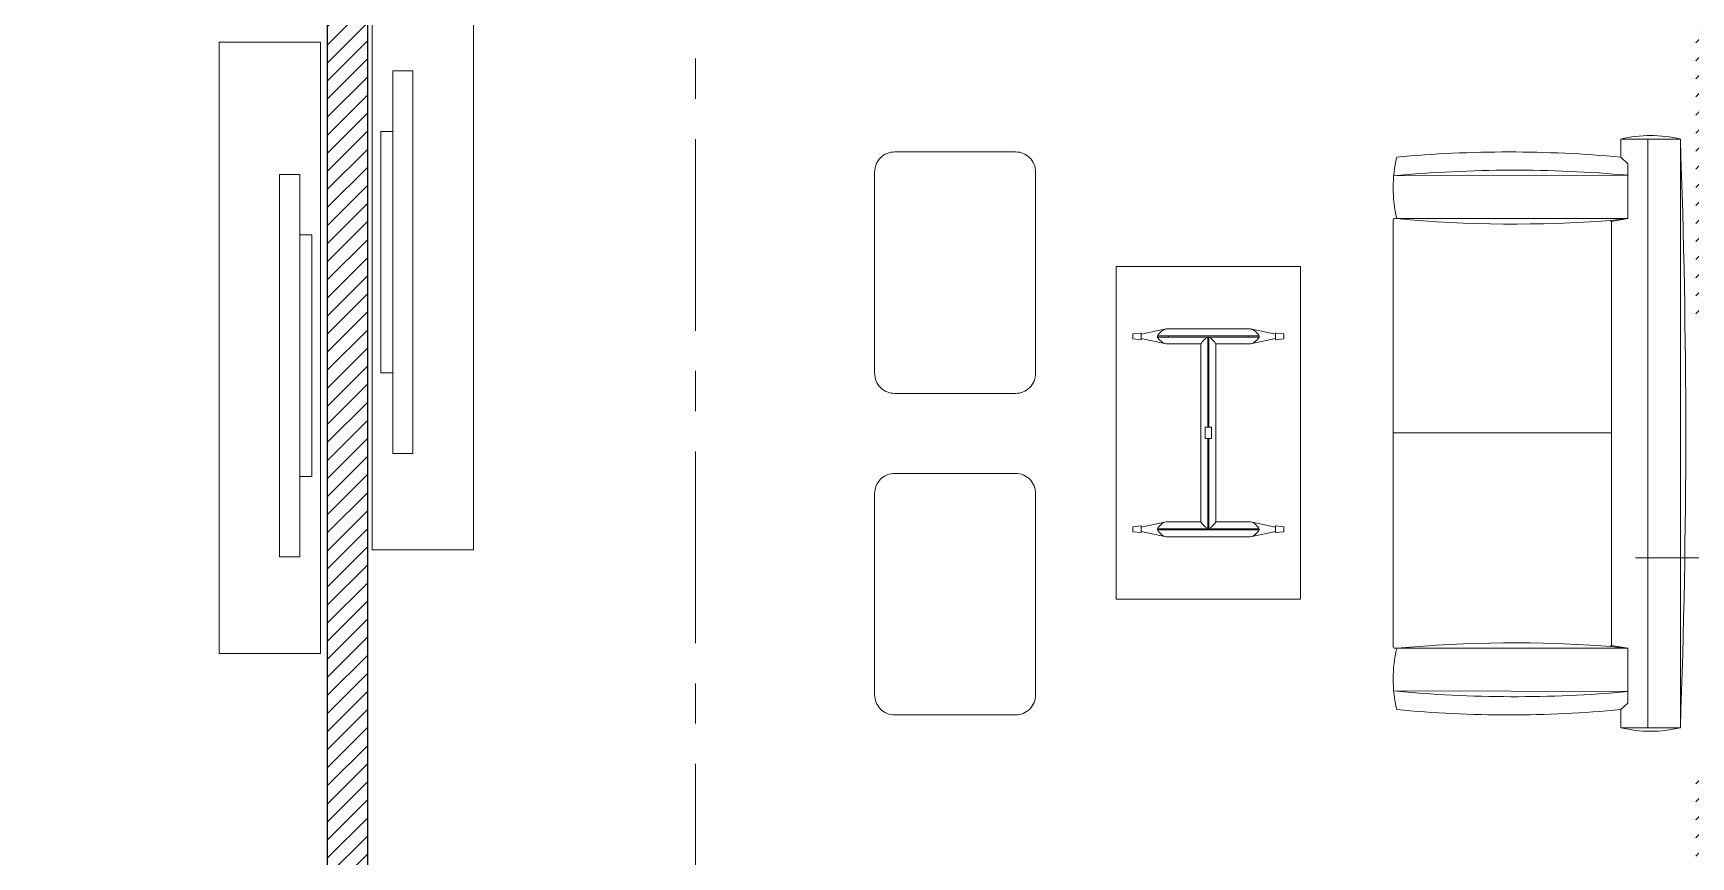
# Model space of a CAD drawing. Header units: millimetres. Extents: x 5985 to 6342, y 1020 to 1088.
# Drawn here: x 6253.232 to 6257.35, y 1070.867 to 1072.914 of the extents above; entities that cross this region are included whole.
import ezdxf

# ---------------------------------------------------------------- set-up
doc = ezdxf.new("R2010")
doc.units = ezdxf.units.MM
doc.linetypes.add('CENTER', pattern=[50.8, 31.75, -6.35, 6.35, -6.35])
for name, color, linetype, lineweight in [('07_CIVIL VISTAS MEDIA', 251, 'Continuous', 5), ('10_CIVIL EJES', 230, 'CENTER', 15), ('COLUMNAS_EJES', 252, 'Continuous', 9), ('MISC MUEBLES', 143, 'Continuous', 9)]:
    doc.layers.add(name, color=color, linetype=linetype, lineweight=lineweight)
doc.layers.add('Paredes', color=250, linetype='Continuous')

# ---------------------------------------------------------------- blocks, each defined once
blk = doc.blocks.new('Ejes de la columna')
at = {"layer": 'COLUMNAS_EJES'}
for p, q in [((0, -0.5), (0, 0.5)), ((-0.5, 0), (0.5, 0))]:
    blk.add_line(p, q, dxfattribs=at)

msp = doc.modelspace()

# ---------------------------------------------------------------- hatches: boundary and pattern name
at = {"layer": '07_CIVIL VISTAS MEDIA'}
h = msp.add_hatch(dxfattribs=at)
h.set_pattern_fill('ANSI31', color=18, scale=0.01)
h.set_pattern_definition([(45, (5306.23185, 1146.36072), (-0.0224506403, 0.0224506403), [])])
h.paths.add_polyline_path([(6255.0635, 1076.2347), (6253.9631, 1076.2347), (6253.9631, 1075.2347), (6254.0631, 1075.2347), (6254.0631, 1076.0347), (6255.0635, 1076.0347)])
h.paths.add_polyline_path([(6257.5631, 1074.4599), (6257.3631, 1074.4599), (6257.3631, 1072.185), (6257.5631, 1072.185)])
h.paths.add_polyline_path([(6261.3816, 1070.7347), (6260.9631, 1070.7347), (6260.9631, 1072.9774), (6260.9521, 1072.9774, -0.414214), (6260.9474, 1072.9822), (6260.9474, 1073.0538), (6260.9569, 1073.0538), (6260.9569, 1072.987), (6260.9631, 1072.987), (6260.9631, 1073.8347), (6260.8631, 1073.8347), (6260.8631, 1070.7347), (6259.8146, 1070.7347), (6259.8146, 1070.4347), (6261.3816, 1070.4347)])
h.paths.add_polyline_path([(6259.9746, 1070.5947), (6259.9746, 1070.6347), (6261.2216, 1070.6347), (6261.2216, 1070.5947)], flags=16)
h.paths.add_polyline_path([(6258.2146, 1070.7347), (6257.5631, 1070.7347), (6257.5631, 1071.085), (6257.3631, 1071.085), (6257.3631, 1070.7347), (6256.6476, 1070.7347), (6256.6476, 1070.4347), (6258.2146, 1070.4347)])
h.paths.add_polyline_path([(6258.0546, 1070.6347), (6258.0546, 1070.5947), (6256.7876, 1070.5947), (6256.7876, 1070.6347)], flags=16)
h.paths.add_polyline_path([(6253.1631, 1076.2347), (6252.9631, 1076.2347), (6252.9631, 1076.0347), (6253.0631, 1076.0347), (6253.0631, 1075.2347), (6253.1631, 1075.2347)])
h.paths.add_polyline_path([(6253.1454, 1075.4187), (6253.1561, 1075.4187), (6253.1561, 1075.3381, -1), (6253.1454, 1075.3381)], flags=16)
h.paths.add_polyline_path([(6251.9631, 1076.2347), (6249.6635, 1076.2347), (6249.6635, 1076.0347), (6250.9631, 1076.0347), (6250.9631, 1075.0599), (6251.1631, 1075.0599), (6251.1631, 1076.0347), (6251.9631, 1076.0347)])
h.paths.add_polyline_path([(6248.6635, 1076.2347), (6247.5631, 1076.2347), (6247.5631, 1075.2347), (6247.6631, 1075.2347), (6247.6631, 1076.0347), (6248.6635, 1076.0347)])
h.paths.add_polyline_path([(6246.7631, 1076.2347), (6246.5631, 1076.2347), (6246.5631, 1076.0347), (6246.6631, 1076.0347), (6246.6631, 1075.2347), (6246.7631, 1075.2347), (6246.7631, 1075.3328), (6246.7508, 1075.3328, -0.414214), (6246.7454, 1075.3381), (6246.7454, 1075.4187), (6246.7561, 1075.4187), (6246.7561, 1075.3435), (6246.7631, 1075.3435)])
h.paths.add_polyline_path([(6248.7136, 1070.7347), (6247.6631, 1070.7347), (6247.6631, 1073.8347), (6247.5631, 1073.8347), (6247.5631, 1072.987), (6247.5692, 1072.987), (6247.5692, 1073.0538), (6247.5788, 1073.0538), (6247.5788, 1072.9822, -0.414214), (6247.574, 1072.9774), (6247.5631, 1072.9774), (6247.5631, 1070.7347), (6247.1466, 1070.7347), (6247.1466, 1070.4347), (6248.7136, 1070.4347)])
h.paths.add_polyline_path([(6248.5536, 1070.6347), (6248.5536, 1070.5947), (6247.3066, 1070.5947), (6247.3066, 1070.6347)], flags=16)
h = msp.add_hatch(dxfattribs=at)
h.set_pattern_fill('ANSI31', color=18, scale=0.01)
h.set_pattern_definition([(45, (5139.747855, 1251.152985), (-0.0224506403, 0.0224506403), [])])
h.paths.add_polyline_path([(6254.0631, 1073.8347), (6253.9631, 1073.8347), (6253.9631, 1070.7347), (6253.4806, 1070.7347), (6253.4806, 1070.6347), (6253.4806, 1070.4347), (6254.8776, 1070.4347), (6254.8776, 1070.5947), (6253.6406, 1070.5947), (6253.6406, 1070.6347), (6254.8776, 1070.6347), (6254.8776, 1070.7347), (6254.0631, 1070.7347)])
h.paths.add_polyline_path([(6255.0476, 1070.7347), (6254.8776, 1070.7347), (6254.8776, 1070.6347), (6254.8876, 1070.6347), (6254.8876, 1070.5947), (6254.8776, 1070.5947), (6254.8776, 1070.4347), (6255.0476, 1070.4347)])

# ---------------------------------------------------------------- linework, layer by layer
at = {"layer": '10_CIVIL EJES', "ltscale": 0.015}
msp.add_line((6254.8776, 1078.8605), (6254.8776, 1061.1801), dxfattribs=at)
at = {"layer": 'MISC MUEBLES'}
for p, q in [((6257.1762, 1072.6502), (6257.1762, 1072.6053)), ((6257.3244, 1072.6502), (6257.1762, 1072.6502)), ((6257.2436, 1072.6502), (6257.2436, 1071.1878)), ((6257.3244, 1072.6502), (6257.3244, 1071.1878)), ((6257.1762, 1072.6053), (6257.1942, 1072.589)), ((6257.1942, 1072.589), (6257.1942, 1072.4527)), ((6256.612, 1072.5589), (6257.1942, 1072.5604)), ((6256.6107, 1072.45), (6256.6107, 1072.3543)), ((6256.6196, 1072.4527), (6256.6133, 1072.4527)), ((6257.1942, 1072.4527), (6256.6196, 1072.4527)), ((6257.1502, 1072.4482), (6257.1942, 1072.4527)), ((6257.1942, 1072.4527), (6257.1529, 1072.4455)), ((6257.1529, 1072.4455), (6257.1529, 1071.3925)), ((6256.6107, 1071.388), (6256.6107, 1072.3817)), ((6255.9225, 1072.3339), (6255.9225, 1071.9204)), ((6256.3807, 1072.3339), (6255.9225, 1072.3339)), ((6256.3807, 1072.3339), (6256.3807, 1071.9204)), ((6255.9637, 1072.16), (6255.9637, 1072.1653)), ((6255.9637, 1072.16), (6255.9637, 1072.1547)), ((6255.9646, 1072.1664), (6255.984, 1072.1683)), ((6256.0468, 1072.1788), (6255.9851, 1072.1656)), ((6255.9851, 1072.1673), (6255.9851, 1072.16)), ((6255.9851, 1072.1527), (6255.9851, 1072.16)), ((6256.0255, 1072.1616), (6256.1516, 1072.1616)), ((6256.0255, 1072.1585), (6256.0255, 1072.1616)), ((6256.0255, 1072.1585), (6256.1516, 1072.1585)), ((6256.0468, 1072.1788), (6256.1516, 1072.1788)), ((6256.0528, 1072.1585), (6256.0528, 1072.1616)), ((6256.1501, 1071.9343), (6256.1501, 1072.1585)), ((6256.2564, 1072.1788), (6256.1516, 1072.1788)), ((6256.2777, 1072.1616), (6256.1516, 1072.1616)), ((6256.2777, 1072.1585), (6256.1516, 1072.1585)), ((6256.1531, 1071.9343), (6256.1531, 1072.1585)), ((6256.2504, 1072.1585), (6256.2504, 1072.1616)), ((6256.2564, 1072.1788), (6256.3181, 1072.1656)), ((6256.2777, 1072.1585), (6256.2777, 1072.1616)), ((6256.3181, 1072.1673), (6256.3181, 1072.16)), ((6256.3181, 1072.1527), (6256.3181, 1072.16)), ((6256.3386, 1072.1664), (6256.3192, 1072.1683)), ((6256.3395, 1072.16), (6256.3395, 1072.1653)), ((6256.3395, 1072.16), (6256.3395, 1072.1547)), ((6255.9646, 1072.1537), (6255.984, 1072.1517)), ((6256.0468, 1072.1412), (6255.9851, 1072.1545)), ((6256.1328, 1072.1412), (6256.0468, 1072.1412)), ((6256.1328, 1071.9204), (6256.1328, 1072.1412)), ((6256.1704, 1071.9204), (6256.1704, 1072.1412)), ((6256.2564, 1072.1412), (6256.1704, 1072.1412)), ((6256.2564, 1072.1412), (6256.3181, 1072.1545)), ((6256.3386, 1072.1537), (6256.3192, 1072.1517)), ((6255.9225, 1071.5069), (6255.9225, 1071.9204)), ((6256.1328, 1071.9204), (6256.1328, 1071.6996)), ((6256.1439, 1071.9204), (6256.1439, 1071.9343)), ((6256.1593, 1071.9343), (6256.1439, 1071.9343)), ((6256.1439, 1071.9204), (6256.1439, 1071.9065)), ((6256.1593, 1071.9204), (6256.1593, 1071.9343)), ((6256.1593, 1071.9204), (6256.1593, 1071.9065)), ((6256.1704, 1071.9204), (6256.1704, 1071.6996)), ((6256.3807, 1071.5069), (6256.3807, 1071.9204)), ((6257.1529, 1071.9204), (6256.6107, 1071.9204)), ((6256.6107, 1071.9204), (6257.1529, 1071.9204)), ((6257.1529, 1071.9204), (6256.6107, 1071.9204)), ((6256.1593, 1071.9065), (6256.1439, 1071.9065)), ((6256.1501, 1071.9065), (6256.1501, 1071.6823)), ((6256.1531, 1071.9065), (6256.1531, 1071.6823)), ((6255.9637, 1071.6808), (6255.9637, 1071.6861)), ((6255.9637, 1071.6808), (6255.9637, 1071.6755)), ((6255.9646, 1071.6872), (6255.984, 1071.6891)), ((6255.9646, 1071.6744), (6255.984, 1071.6725)), ((6256.0468, 1071.6996), (6255.9851, 1071.6863)), ((6255.9851, 1071.6881), (6255.9851, 1071.6808)), ((6255.9851, 1071.6735), (6255.9851, 1071.6808)), ((6256.0468, 1071.662), (6255.9851, 1071.6753)), ((6256.0255, 1071.6823), (6256.1516, 1071.6823)), ((6256.0255, 1071.6823), (6256.0255, 1071.6793)), ((6256.0255, 1071.6793), (6256.1516, 1071.6793)), ((6256.1328, 1071.6996), (6256.0468, 1071.6996)), ((6256.0528, 1071.6823), (6256.0528, 1071.6793)), ((6256.2777, 1071.6823), (6256.1516, 1071.6823)), ((6256.2777, 1071.6793), (6256.1516, 1071.6793)), ((6256.2564, 1071.6996), (6256.1704, 1071.6996)), ((6256.2504, 1071.6823), (6256.2504, 1071.6793)), ((6256.2564, 1071.6996), (6256.3181, 1071.6863)), ((6256.2564, 1071.662), (6256.3181, 1071.6753)), ((6256.2777, 1071.6823), (6256.2777, 1071.6793)), ((6256.3181, 1071.6881), (6256.3181, 1071.6808)), ((6256.3181, 1071.6735), (6256.3181, 1071.6808)), ((6256.3386, 1071.6872), (6256.3192, 1071.6891)), ((6256.3386, 1071.6744), (6256.3192, 1071.6725)), ((6256.3395, 1071.6808), (6256.3395, 1071.6861)), ((6256.3395, 1071.6808), (6256.3395, 1071.6755)), ((6256.0468, 1071.662), (6256.1516, 1071.662)), ((6256.2564, 1071.662), (6256.1516, 1071.662)), ((6256.3807, 1071.5069), (6255.9225, 1071.5069)), ((6256.6107, 1071.388), (6256.6107, 1071.4837)), ((6256.6107, 1071.388), (6256.6107, 1071.4563)), ((6256.6196, 1071.3853), (6256.6133, 1071.3853)), ((6257.1942, 1071.3853), (6256.6196, 1071.3853)), ((6257.1502, 1071.3898), (6257.1942, 1071.3853)), ((6257.1942, 1071.3853), (6257.1529, 1071.3925)), ((6257.1942, 1071.249), (6257.1942, 1071.3853)), ((6256.612, 1071.2791), (6257.1942, 1071.2776)), ((6257.1762, 1071.2327), (6257.1942, 1071.249)), ((6257.1762, 1071.1878), (6257.1762, 1071.2327)), ((6257.3244, 1071.1878), (6257.1762, 1071.1878))]:
    msp.add_line(p, q, dxfattribs=at)
for points in [[(6254.3255, 1071.6299), (6254.0741, 1071.6299), (6254.0741, 1073.1482), (6254.3255, 1073.1482)], [(6253.6939, 1071.3725), (6253.9454, 1071.3725), (6253.9454, 1072.8908), (6253.6939, 1072.8908)], [(6254.1754, 1072.8195), (6254.1754, 1071.8695), (6254.1254, 1071.8695), (6254.1254, 1072.8195)], [(6254.1254, 1072.6695), (6254.1254, 1072.0695), (6254.0954, 1072.0695), (6254.0954, 1072.6695)], [(6253.8441, 1072.5621), (6253.8441, 1071.6121), (6253.8941, 1071.6121), (6253.8941, 1072.5621)], [(6253.8941, 1072.4121), (6253.8941, 1071.8121), (6253.9241, 1071.8121), (6253.9241, 1072.4121)]]:
    msp.add_lwpolyline(points, close=True, dxfattribs=at)
for points in [[(6255.3225, 1072.5684), (6255.3225, 1072.0684, 0.414214), (6255.3725, 1072.0184), (6255.6725, 1072.0184, 0.414214), (6255.7225, 1072.0684), (6255.7225, 1072.5684, 0.414214), (6255.6725, 1072.6184), (6255.3725, 1072.6184, 0.414214)], [(6255.3225, 1071.7696), (6255.3225, 1071.2696, 0.414214), (6255.3725, 1071.2196), (6255.6725, 1071.2196, 0.414214), (6255.7225, 1071.2696), (6255.7225, 1071.7696, 0.414214), (6255.6725, 1071.8196), (6255.3725, 1071.8196, 0.414214)]]:
    msp.add_lwpolyline(points, format="xyb", close=True, dxfattribs=at)
for centre, radius, start, end in [((6257.2503, 1072.3492), 0.31, 76.1775, 103.8225), ((6256.8979, 1069.6574), 2.961, 84.6069, 95.3931), ((6237.4808, 1071.919), 19.857, 357.88978, 2.11022), ((6256.9395, 1072.529), 0.3288, 166.5803, 193.4197), ((6256.9113, 1069.4055), 3.1676, 84.8766, 95.4221), ((6256.6133, 1072.45), 0.00269, 90, 180), ((6256.9114, 1075.6068), 3.1676, 264.7149, 274.3203), ((6257.1502, 1072.4455), 0.00269, 0, 94.3203), ((6255.9647, 1072.1653), 0.00103, 95.8292, 180), ((6255.9841, 1072.1673), 0.00103, 0, 95.8292), ((6256.0579, 1072.1432), 0.0373, 107.3525, 150.4786), ((6256.0579, 1072.1769), 0.0373, 209.5214, 252.6475), ((6256.1747, 1072.1165), 0.0486, 120.4898, 149.5102), ((6256.1285, 1072.1165), 0.0486, 30.4898, 59.5102), ((6256.2453, 1072.1432), 0.0373, 29.5214, 72.6475), ((6256.2453, 1072.1769), 0.0373, 287.3525, 330.4786), ((6256.3191, 1072.1673), 0.00103, 84.1708, 180), ((6256.3385, 1072.1653), 0.00103, 0, 84.1708), ((6255.9647, 1072.1547), 0.00103, 180, 264.1708), ((6255.9841, 1072.1527), 0.00103, 264.1708, 0), ((6256.3191, 1072.1527), 0.00103, 180, 275.8292), ((6256.3385, 1072.1547), 0.00103, 275.8292, 0), ((6255.9647, 1071.6861), 0.00103, 95.8292, 180), ((6255.9647, 1071.6755), 0.00103, 180, 264.1708), ((6255.9841, 1071.6881), 0.00103, 0, 95.8292), ((6255.9841, 1071.6735), 0.00103, 264.1708, 0), ((6256.0579, 1071.6639), 0.0373, 107.3525, 150.4786), ((6256.0579, 1071.6977), 0.0373, 209.5214, 252.6475), ((6256.1747, 1071.7243), 0.0486, 210.4898, 239.5102), ((6256.1285, 1071.7243), 0.0486, 300.4898, 329.5102), ((6256.2453, 1071.6639), 0.0373, 29.5214, 72.6475), ((6256.2453, 1071.6977), 0.0373, 287.3525, 330.4786), ((6256.3191, 1071.6881), 0.00103, 84.1708, 180), ((6256.3191, 1071.6735), 0.00103, 180, 275.8292), ((6256.3385, 1071.6861), 0.00103, 0, 84.1708), ((6256.3385, 1071.6755), 0.00103, 275.8292, 0), ((6256.6133, 1071.388), 0.00269, 180, 270), ((6256.9395, 1071.309), 0.3288, 166.5803, 193.4197), ((6256.9114, 1068.2312), 3.1676, 85.6797, 95.2851), ((6257.1502, 1071.3925), 0.00269, 265.6797, 0), ((6256.9113, 1074.4325), 3.1676, 264.5779, 275.1234), ((6256.8979, 1074.1807), 2.961, 264.6069, 275.3931), ((6257.2503, 1071.4889), 0.31, 256.1775, 283.8225)]:
    msp.add_arc(centre, radius, start, end, dxfattribs=at)
at = {"layer": 'Paredes', "color": 18}
for p, q in [((6253.9631, 1070.7347), (6253.9631, 1073.8347)), ((6254.0631, 1070.7347), (6254.0631, 1073.8347))]:
    msp.add_line(p, q, dxfattribs=at)

# ---------------------------------------------------------------- block references
at = {"layer": 'COLUMNAS_EJES', "xscale": -0.5, "yscale": 1.35, "rotation": 180}
msp.add_blockref('Ejes de la columna', (6257.4631, 1071.61), dxfattribs=at)

doc.saveas('drawing.dxf')
